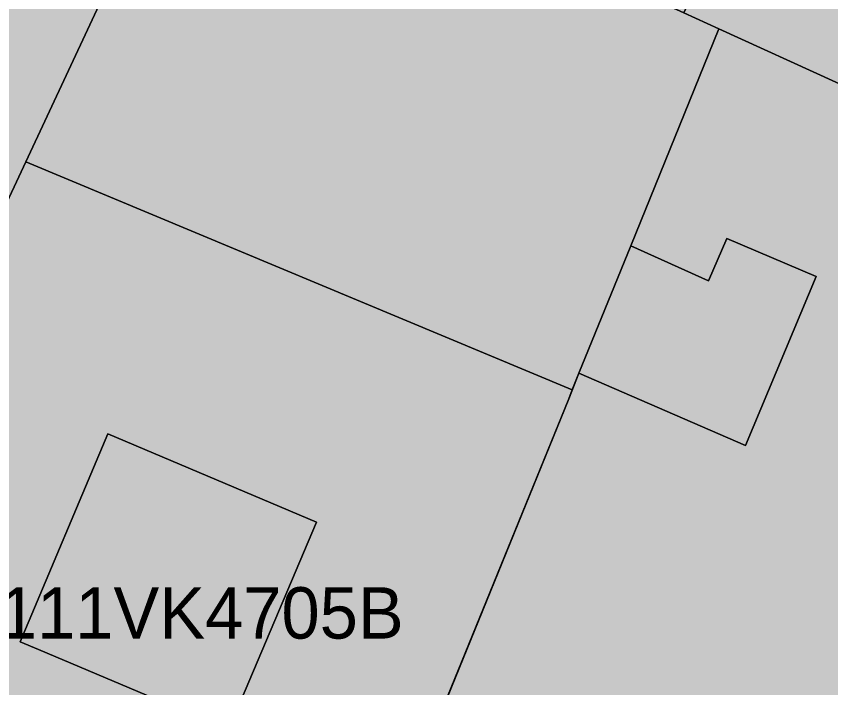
# Model space of a CAD drawing. Header units: metres. Extents: x -6 to 1255, y -2 to 532.
# Drawn here: x 1034.79 to 1050.65, y 320.23 to 333.3 of the extents above; entities that cross this region are included whole.
import ezdxf

# ---------------------------------------------------------------- set-up
doc = ezdxf.new("R2010")
doc.units = ezdxf.units.M
doc.header["$MEASUREMENT"] = 0
for name, color, linetype, lineweight, true_color in [('TPX_BUILDINGS', 7, 'CONTINUOUS', 0, 0x000000), ('TPX_BUILDINGS_HATCH', 7, 'CONTINUOUS', 0, 0xf0f0f0), ('TPX_BUILDINGS_SHADOWS_HATCH', 7, 'CONTINUOUS', 0, 0x000000), ('TPX_BUILDINGS_SHADOWS_OUTLINES', 7, 'CONTINUOUS', 0, 0x000000), ('TPX_CADASTRES', 7, 'CONTINUOUS', 0, 0x646464), ('TPX_CADASTRES_TEXT', 7, 'CONTINUOUS', 0, 0x000000)]:
    doc.layers.add(name, color=color, linetype=linetype, lineweight=lineweight, true_color=true_color)

msp = doc.modelspace()

# ---------------------------------------------------------------- hatches: boundary and pattern name
at = {"layer": 'TPX_BUILDINGS_HATCH'}
h = msp.add_hatch(color=256, dxfattribs=at)
h.paths.add_polyline_path([(1024.22, 351.793), (1016.32, 337.543), (1017.7, 336.923), (1026.41, 333.003), (1027.48, 332.523), (1028.31, 334.263), (1032.37, 332.533), (1031.56, 330.693), (1034.47, 329.383), (1034.98, 330.463), (1037.52, 335.903), (1035.08, 336.973), (1035.91, 338.853), (1038.34, 337.653), (1040.76, 342.833), (1041.48, 344.363), (1038.66, 345.573), (1037.83, 343.703), (1033.72, 345.483), (1034.51, 347.363), (1028.83, 349.813), (1025.59, 351.203), (1024.22, 351.793)])
h.paths.add_polyline_path([(1026.89, 339.863), (1027.28, 340.823), (1029.06, 340.073), (1030, 342.323), (1031.83, 341.563), (1030.41, 338.353), (1026.89, 339.863)], flags=16)
for points in [[(1040.76, 342.833), (1038.34, 337.653), (1042.05, 335.963), (1043.09, 338.333), (1043.96, 337.953), (1043.76, 337.323), (1045.15, 336.663), (1045.41, 337.313), (1048.89, 335.793), (1047.79, 333.363), (1048.47, 333.053), (1055.309, 329.943), (1058.31, 328.585), (1058.579, 328.463), (1059.969, 327.833), (1062.219, 333.543), (1060.789, 334.163), (1053.38, 337.373), (1051.08, 338.363), (1045.99, 340.573), (1045.8, 340.653), (1040.76, 342.833)], [(1038.089, 307.513), (1037.489, 306.043), (1049.339, 300.843), (1055.179, 315.683), (1059.969, 327.833), (1058.579, 328.463), (1058.31, 328.585), (1055.309, 329.943), (1048.47, 333.053), (1046.759, 328.833), (1048.269, 328.153), (1048.629, 328.973), (1050.369, 328.233), (1048.989, 324.943), (1045.749, 326.353), (1045.619, 326.027), (1045.549, 325.853), (1042.345, 317.981), (1042.219, 317.673), (1044.999, 316.503), (1044.579, 315.543), (1043.979, 314.193), (1044.989, 313.813), (1044.569, 312.833), (1040.829, 314.263), (1040.594, 313.685), (1039.369, 310.673), (1039.165, 310.164), (1038.919, 309.553), (1038.089, 307.513)]]:
    msp.add_hatch(color=256, dxfattribs=at).paths.add_polyline_path(points)
h = msp.add_hatch(color=256, dxfattribs=at)
h.paths.add_polyline_path([(1027.499, 314.473), (1025.929, 311.123), (1037.489, 306.043), (1038.089, 307.513), (1038.919, 309.553), (1039.165, 310.164), (1039.369, 310.673), (1040.594, 313.685), (1040.829, 314.263), (1041.409, 315.683), (1042.219, 317.673), (1042.345, 317.981), (1045.549, 325.853), (1045.619, 326.027), (1034.98, 330.463), (1034.47, 329.383), (1031.359, 322.733), (1031.306, 322.619), (1029.314, 318.366), (1028.929, 317.543), (1028.059, 315.683), (1027.659, 314.813), (1027.499, 314.473)])
h.paths.add_polyline_path([(1034.869, 321.123), (1036.579, 325.173), (1040.639, 323.453), (1038.929, 319.413), (1035.229, 320.973), (1034.869, 321.123)], flags=16)
at = {"layer": 'TPX_BUILDINGS_SHADOWS_HATCH'}
for points in [[(1037.52, 335.903), (1034.98, 330.463), (1045.619, 326.027), (1045.749, 326.353), (1048.989, 324.943), (1050.369, 328.233), (1048.629, 328.973), (1048.269, 328.153), (1046.759, 328.833), (1048.47, 333.053), (1047.79, 333.363), (1048.89, 335.793), (1045.41, 337.313), (1045.15, 336.663), (1043.76, 337.323), (1043.96, 337.953), (1043.09, 338.333), (1042.05, 335.963), (1038.34, 337.653), (1035.91, 338.853), (1035.08, 336.973), (1037.52, 335.903)], [(1036.579, 325.173), (1034.869, 321.123), (1035.229, 320.973), (1038.929, 319.413), (1040.639, 323.453), (1036.579, 325.173)]]:
    msp.add_hatch(color=256, dxfattribs=at).paths.add_polyline_path(points)

# ---------------------------------------------------------------- linework, layer by layer
at = {"layer": 'TPX_BUILDINGS', "elevation": 0.042}
for points in [[(1024.22, 351.793), (1016.32, 337.543), (1017.7, 336.923), (1026.41, 333.003), (1027.48, 332.523), (1028.31, 334.263), (1032.37, 332.533), (1031.56, 330.693), (1034.47, 329.383), (1034.98, 330.463), (1037.52, 335.903), (1035.08, 336.973), (1035.91, 338.853), (1038.34, 337.653), (1040.76, 342.833), (1041.48, 344.363), (1038.66, 345.573), (1037.83, 343.703), (1033.72, 345.483), (1034.51, 347.363), (1028.83, 349.813), (1025.59, 351.203)], [(1040.76, 342.833), (1038.34, 337.653), (1042.05, 335.963), (1043.09, 338.333), (1043.96, 337.953), (1043.76, 337.323), (1045.15, 336.663), (1045.41, 337.313), (1048.89, 335.793), (1047.79, 333.363), (1048.47, 333.053), (1055.309, 329.943), (1058.31, 328.585), (1058.579, 328.463), (1059.969, 327.833), (1062.219, 333.543), (1060.789, 334.163), (1053.38, 337.373), (1051.08, 338.363), (1045.99, 340.573), (1045.8, 340.653)], [(1027.499, 314.473), (1025.929, 311.123), (1037.489, 306.043), (1038.089, 307.513), (1038.919, 309.553), (1039.165, 310.164), (1039.369, 310.673), (1040.594, 313.685), (1040.829, 314.263), (1041.409, 315.683), (1042.219, 317.673), (1042.345, 317.981), (1045.549, 325.853), (1045.619, 326.027), (1034.98, 330.463), (1034.47, 329.383), (1031.359, 322.733), (1031.306, 322.619), (1029.314, 318.366), (1028.929, 317.543), (1028.059, 315.683), (1027.659, 314.813)], [(1034.869, 321.123), (1036.579, 325.173), (1040.639, 323.453), (1038.929, 319.413), (1035.229, 320.973)]]:
    msp.add_lwpolyline(points, close=True, dxfattribs=at)
msp.add_lwpolyline([(1055.179, 315.683), (1059.969, 327.833), (1058.579, 328.463), (1058.31, 328.585), (1055.309, 329.943), (1048.47, 333.053), (1046.759, 328.833), (1048.269, 328.153), (1048.629, 328.973), (1050.369, 328.233), (1048.989, 324.943), (1045.749, 326.353), (1045.619, 326.027), (1045.549, 325.853), (1042.345, 317.981)], dxfattribs=at)
at = {"layer": 'TPX_BUILDINGS_SHADOWS_OUTLINES', "elevation": 0.039}
for points in [[(1037.52, 335.903), (1034.98, 330.463), (1045.619, 326.027), (1045.749, 326.353), (1048.989, 324.943), (1050.369, 328.233), (1048.629, 328.973), (1048.269, 328.153), (1046.759, 328.833), (1048.47, 333.053), (1047.79, 333.363), (1048.89, 335.793), (1045.41, 337.313), (1045.15, 336.663), (1043.76, 337.323), (1043.96, 337.953), (1043.09, 338.333), (1042.05, 335.963), (1038.34, 337.653), (1035.91, 338.853), (1035.08, 336.973)], [(1036.579, 325.173), (1034.869, 321.123), (1035.229, 320.973), (1038.929, 319.413), (1040.639, 323.453)]]:
    msp.add_lwpolyline(points, close=True, dxfattribs=at)
at = {"layer": 'TPX_CADASTRES', "elevation": 0.024}
for points in [[(1024.22, 351.794), (1016.32, 337.544), (1017.7, 336.924), (1026.41, 333.004), (1027.48, 332.524), (1031.56, 330.694), (1034.47, 329.384), (1034.98, 330.464), (1037.52, 335.904), (1038.34, 337.654), (1040.76, 342.834), (1041.48, 344.364), (1038.66, 345.574), (1034.51, 347.364), (1028.83, 349.814), (1025.59, 351.204)], [(1040.76, 342.834), (1038.34, 337.654), (1042.05, 335.964), (1047.79, 333.364), (1048.47, 333.053), (1055.309, 329.943), (1058.579, 328.463), (1059.969, 327.833), (1062.219, 333.543), (1060.789, 334.163), (1053.38, 337.373), (1051.08, 338.363), (1045.99, 340.574), (1045.8, 340.654)], [(1027.499, 314.474), (1025.929, 311.124), (1037.489, 306.043), (1038.089, 307.513), (1038.919, 309.553), (1039.369, 310.673), (1040.829, 314.263), (1041.409, 315.683), (1042.219, 317.673), (1045.549, 325.853), (1045.749, 326.353), (1046.759, 328.833), (1048.47, 333.053), (1047.79, 333.364), (1042.05, 335.964), (1038.34, 337.654), (1037.52, 335.904), (1034.98, 330.464), (1034.47, 329.384), (1031.359, 322.734), (1028.929, 317.544), (1028.059, 315.684), (1027.659, 314.814)], [(1038.089, 307.513), (1037.489, 306.043), (1049.339, 300.843), (1055.179, 315.683), (1059.969, 327.833), (1058.579, 328.463), (1055.309, 329.943), (1048.47, 333.053), (1046.759, 328.833), (1045.749, 326.353), (1045.549, 325.853), (1042.219, 317.673), (1041.409, 315.683), (1040.829, 314.263), (1039.369, 310.673), (1038.919, 309.553)]]:
    msp.add_lwpolyline(points, close=True, dxfattribs=at)

# ---------------------------------------------------------------- texts
at = {"layer": 'TPX_CADASTRES_TEXT'}
msp.add_text('0850111VK4705B', height=1, dxfattribs=at).set_placement((1031.48, 321.188, 0.024))

doc.saveas('drawing.dxf')
